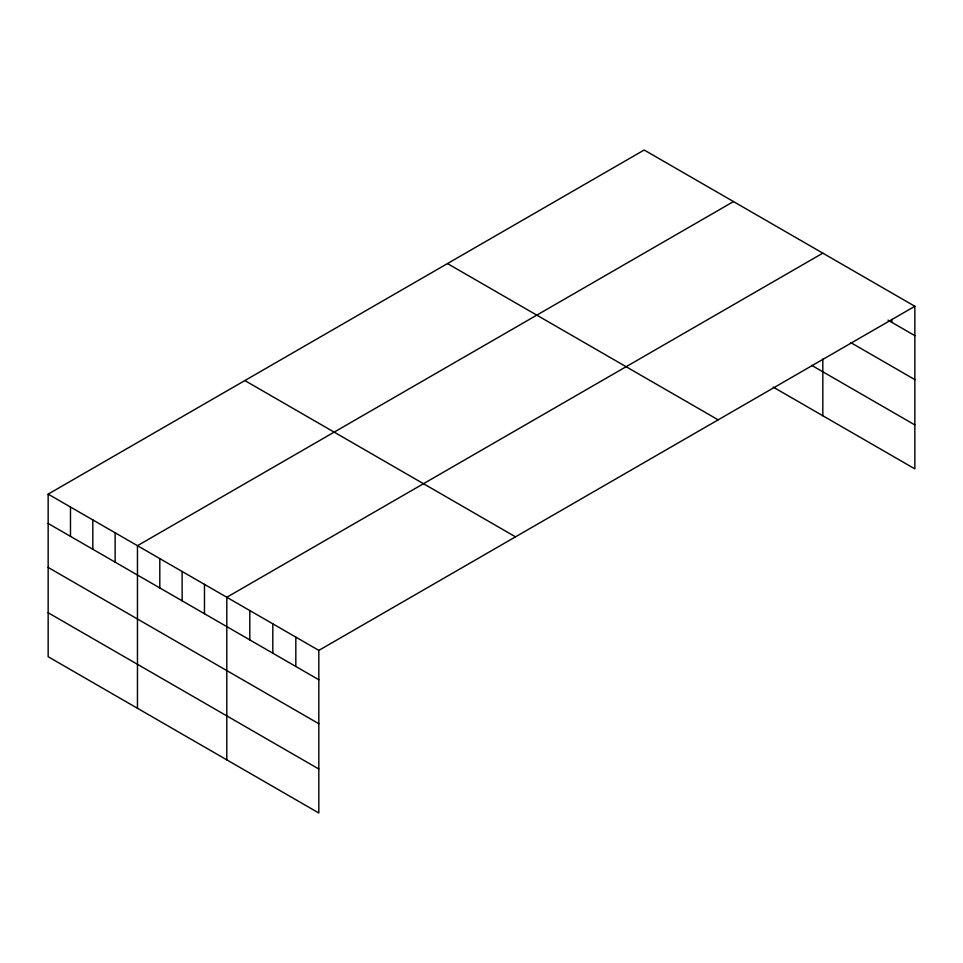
<?xml version="1.0" encoding="UTF-8"?>
<svg xmlns="http://www.w3.org/2000/svg" width="963" height="963" viewBox="0 0 963 963"><rect width="100%" height="100%" fill="white"/><g stroke="black" fill="none" stroke-linecap="round" stroke-linejoin="round"><path stroke-width="1.44" d="M48.15 494.127L318.825 650.398L318.825 812.989L48.15 656.718L48.15 494.127L644.175 150.011L914.85 306.282L914.85 468.873L773.193 387.09M733.493 201.58L137.468 545.696L137.468 708.287M822.823 253.149L226.799 597.265L226.799 759.855M318.825 650.398L914.85 306.282M888.006 320.137L914.85 335.63M850.943 342.708L914.85 379.603M811.653 365.326L914.85 424.912M447.482 263.573L718.157 419.844M244.843 380.566L515.518 536.836M48.15 523.475L318.825 679.746M48.15 567.436L318.825 723.719M48.15 612.745L318.825 769.016M891.846 319.415L891.846 322.352M822.823 359.03L822.823 415.739M295.822 637.109L295.822 666.456M272.806 623.831L272.806 653.179M249.802 610.542L249.802 639.889M204.469 584.372L204.469 613.72M182.139 571.48L182.139 600.828M159.798 558.588L159.798 587.936M115.139 532.804L115.139 562.151M92.809 519.912L92.809 549.259M70.48 507.02L70.48 536.367"/></g></svg>
